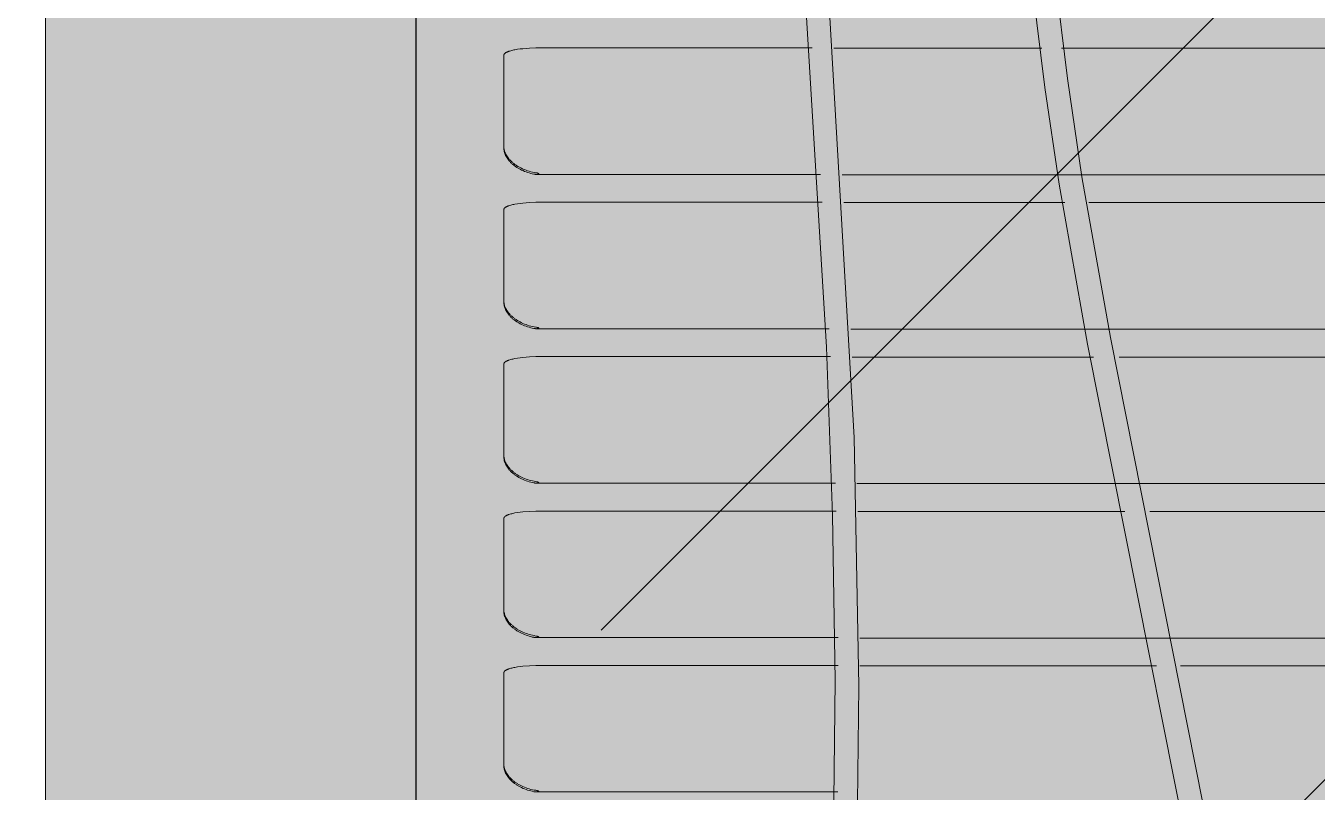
# Model space of a CAD drawing. Header units: millimetres. Extents: x 126 to 12547, y 1644 to 26714.
# Drawn here: x 783.2 to 887.7, y 25871.5 to 25933.6 of the extents above; entities that cross this region are included whole.
import ezdxf

# ---------------------------------------------------------------- set-up
doc = ezdxf.new("R2010")
doc.units = ezdxf.units.MM
doc.linetypes.add('CONTINUA', pattern=[0])
doc.layers.add('cono piramide', color=4, linetype='Continuous')
for name, color, linetype, lineweight in [('F_ARREDI_pareti', 1, 'Continuous', 0), ('F_INFISSI', 4, 'Continuous', 5), ('F_MINERAL WALL', 6, 'Continuous', 5), ('F_Tendaggio', 252, 'Continuous', 5), ('F_VETRO', 140, 'Continuous', 5)]:
    doc.layers.add(name, color=color, linetype=linetype, lineweight=lineweight)

# ---------------------------------------------------------------- blocks, each defined once
blk = doc.blocks.new('TENDAGGIO_infisso piccolo_prospetto_fronte')
at = {"layer": 'F_Tendaggio'}
for p, q in [((734455.86, 514029.24), (734697.45, 514029.24)), ((734455.7, 514019), (734697.29, 514019)), ((734458.08, 514016.74), (734699.66, 514016.74)), ((734457.92, 514006.5), (734699.5, 514006.5)), ((734460.54, 514004.24), (734702.12, 514004.24)), ((734460.37, 513994), (734701.96, 513994)), ((734463.02, 513991.75), (734704.6, 513991.75)), ((734462.85, 513981.5), (734704.44, 513981.5)), ((734465.5, 513979.25), (734707.08, 513979.25))]:
    blk.add_line(p, q, dxfattribs=at)
for points in [[(734453.27, 514160.27), (734452.36, 514111.97), (734452.51, 514085.45), (734453.28, 514061.88), (734453.87, 514051.9), (734454.53, 514043.39), (734455.36, 514034.9), (734456.35, 514026.78), (734457.52, 514018.82), (734459.85, 514005.82), (734471.09, 513949.07), (734472.66, 513939.68), (734474.06, 513930.27), (734475.21, 513921.3), (734476.17, 513912.31), (734477.06, 513901.48), (734477.69, 513890.72), (734478.12, 513878.93), (734478.34, 513867.13), (734478.18, 513840.09), (734477.17, 513808.16), (734475.64, 513780.45)], [(734415.09, 513781.8), (734417.38, 513793.82), (734424.83, 513829.41), (734427.78, 513845.89), (734430.26, 513863.09), (734433.11, 513888.88), (734435.69, 513922.14), (734437.11, 513951.96), (734437.36, 513961.05), (734437.54, 513978.09), (734437.34, 513991.43), (734436.83, 514005.03), (734433.83, 514054.89), (734433.65, 514061.63), (734433.61, 514067.92), (734433.68, 514074.36), (734433.88, 514080.79), (734434.35, 514089.78), (734435.05, 514098.75), (734436.05, 514108.61), (734437.28, 514118.43), (734438.79, 514128.65), (734440.49, 514138.83), (734444.68, 514160.27)], [(734451.35, 514160.27), (734450.44, 514111.53), (734450.61, 514084.47), (734451.39, 514061.29), (734452.01, 514050.88), (734452.68, 514042.4), (734453.54, 514033.94), (734454.51, 514026.07), (734455.67, 514018.23), (734457.99, 514005.29), (734469.06, 513949.54), (734472.04, 513930.84), (734473.17, 513922.21), (734474.1, 513913.76), (734474.97, 513903.74), (734475.64, 513893.14), (734476.12, 513881.74), (734476.38, 513870.34), (734476.34, 513845.22), (734474.83, 513798.85), (734474.06, 513785.34)], [(734417.02, 513781.64), (734419.3, 513793.6), (734426.66, 513828.77), (734429.63, 513845.32), (734432.1, 513862.35), (734435, 513888.48), (734437.6, 513922.01), (734439.02, 513951.74), (734439.28, 513961.01), (734439.46, 513977.63), (734439.07, 513997.73), (734435.75, 514055.05), (734435.58, 514061.62), (734435.53, 514068), (734435.6, 514074.38), (734435.8, 514080.75), (734436.28, 514089.82), (734436.99, 514098.88), (734437.97, 514108.5), (734439.18, 514118.08), (734440.69, 514128.41), (734442.42, 514138.7), (734446.65, 514160.27)], [(734413.34, 514029.27), (734413.3, 514029.27), (734412.78, 514029.25), (734412.26, 514029.2), (734412.03, 514029.18), (734411.81, 514029.15), (734411.61, 514029.11), (734411.52, 514029.1), (734411.43, 514029.08), (734411.35, 514029.06), (734411.27, 514029.04), (734411.19, 514029.01), (734411.12, 514028.99), (734411.09, 514028.98), (734411.06, 514028.97), (734411.03, 514028.96), (734411, 514028.94), (734410.97, 514028.93), (734410.95, 514028.92), (734410.92, 514028.91), (734410.9, 514028.89), (734410.87, 514028.88), (734410.86, 514028.87), (734410.85, 514028.87), (734410.84, 514028.86), (734410.83, 514028.85), (734410.83, 514028.85), (734410.82, 514028.84), (734410.81, 514028.83), (734410.8, 514028.82), (734410.79, 514028.82), (734410.78, 514028.81), (734410.78, 514028.8), (734410.77, 514028.8), (734410.76, 514028.79), (734410.76, 514028.78), (734410.75, 514028.77), (734410.75, 514028.77), (734410.75, 514028.76), (734410.74, 514028.76), (734410.74, 514028.76), (734410.74, 514028.75), (734410.74, 514028.75), (734410.73, 514028.74), (734410.73, 514028.74), (734410.73, 514028.74), (734410.73, 514028.73), (734410.73, 514028.73), (734410.73, 514028.73), (734410.72, 514028.72), (734410.72, 514028.72), (734410.72, 514028.71), (734410.72, 514028.71), (734410.72, 514028.71), (734410.72, 514028.7), (734410.72, 514028.7), (734410.72, 514028.69), (734410.72, 514028.69), (734410.71, 514028.69), (734410.71, 514028.68), (734410.71, 514028.68), (734410.71, 514028.67), (734410.71, 514028.67), (734410.71, 514028.67), (734410.71, 514028.66), (734410.71, 514021.31), (734410.71, 514021.27), (734410.72, 514021.23), (734410.72, 514021.18), (734410.72, 514021.14), (734410.73, 514021.09), (734410.74, 514021.05), (734410.75, 514021.01), (734410.76, 514020.96), (734410.77, 514020.92), (734410.78, 514020.88), (734410.8, 514020.83), (734410.82, 514020.79), (734410.83, 514020.75), (734410.85, 514020.7), (734410.87, 514020.66), (734410.9, 514020.62), (734410.92, 514020.58), (734410.95, 514020.53), (734410.97, 514020.49), (734411, 514020.45), (734411.03, 514020.41), (734411.06, 514020.37), (734411.09, 514020.33), (734411.12, 514020.29), (734411.16, 514020.25), (734411.19, 514020.21), (734411.23, 514020.17), (734411.27, 514020.13), (734411.3, 514020.09), (734411.35, 514020.05), (734411.39, 514020.01), (734411.43, 514019.98), (734411.47, 514019.94), (734411.52, 514019.9), (734411.56, 514019.87), (734411.61, 514019.83), (734411.66, 514019.8), (734411.71, 514019.76), (734411.76, 514019.73), (734411.81, 514019.7), (734411.86, 514019.67), (734411.92, 514019.64), (734412.03, 514019.58), (734412.14, 514019.52), (734412.26, 514019.46), (734412.38, 514019.41), (734412.51, 514019.36), (734412.64, 514019.32), (734412.77, 514019.28), (734412.9, 514019.24), (734413.03, 514019.21), (734413.17, 514019.18), (734413.3, 514019.16)], [(734435.68, 514029.27), (734413.34, 514029.27)], [(734454.29, 514029.24), (734437.43, 514029.24)], [(734413.56, 514019.07), (734413.56, 514019.07), (734413.56, 514019.07), (734413.56, 514019.07), (734413.56, 514019.07), (734413.56, 514019.07), (734413.56, 514019.07), (734413.56, 514019.07), (734413.56, 514019.07), (734413.56, 514019.07), (734413.56, 514019.07), (734413.56, 514019.07), (734413.56, 514019.07), (734413.56, 514019.07), (734413.56, 514019.07), (734413.56, 514019.07), (734413.56, 514019.07), (734413.56, 514019.07), (734413.56, 514019.07), (734413.56, 514019.07), (734413.56, 514019.07), (734413.56, 514019.07), (734413.56, 514019.07), (734413.56, 514019.07), (734413.56, 514019.07), (734413.56, 514019.07), (734413.56, 514019.07), (734413.56, 514019.07), (734413.56, 514019.07), (734413.56, 514019.07), (734413.56, 514019.07), (734413.56, 514019.07), (734413.56, 514019.06), (734413.56, 514019.06), (734413.56, 514019.06), (734413.56, 514019.06), (734413.56, 514019.06), (734413.56, 514019.06), (734413.56, 514019.06), (734413.56, 514019.06), (734413.56, 514019.06), (734413.56, 514019.06), (734413.56, 514019.06), (734413.55, 514019.06), (734413.55, 514019.06), (734413.55, 514019.06), (734413.55, 514019.06), (734413.55, 514019.06), (734413.55, 514019.06), (734413.55, 514019.06), (734413.55, 514019.06), (734413.54, 514019.05), (734413.53, 514019.05), (734413.52, 514019.05), (734413.51, 514019.04), (734413.5, 514019.04), (734413.48, 514019.04), (734413.47, 514019.04), (734413.46, 514019.04), (734413.42, 514019.03), (734413.39, 514019.03), (734413.37, 514019.03), (734413.34, 514019.03), (734413.32, 514019.03), (734413.29, 514019.03), (734413.27, 514019.03), (734413.24, 514019.04), (734413.22, 514019.04), (734413.19, 514019.04), (734413.17, 514019.05), (734413.14, 514019.05), (734413.01, 514019.08), (734412.89, 514019.11), (734412.76, 514019.14), (734412.63, 514019.18), (734412.51, 514019.23), (734412.39, 514019.27), (734412.27, 514019.33), (734412.15, 514019.38), (734412.04, 514019.44), (734411.93, 514019.49), (734411.82, 514019.55), (734411.77, 514019.59), (734411.73, 514019.62), (734411.68, 514019.65), (734411.63, 514019.68), (734411.58, 514019.72), (734411.54, 514019.75), (734411.49, 514019.79), (734411.45, 514019.82), (734411.41, 514019.86), (734411.37, 514019.89), (734411.33, 514019.93), (734411.29, 514019.97), (734411.25, 514020), (734411.22, 514020.04), (734411.18, 514020.08), (734411.15, 514020.12), (734411.12, 514020.16), (734411.09, 514020.2), (734411.06, 514020.24), (734411.03, 514020.28), (734411, 514020.31), (734410.97, 514020.36), (734410.95, 514020.4), (734410.92, 514020.44), (734410.9, 514020.48), (734410.88, 514020.52), (734410.86, 514020.56), (734410.84, 514020.6), (734410.82, 514020.64), (734410.81, 514020.68), (734410.79, 514020.72), (734410.78, 514020.76), (734410.77, 514020.81), (734410.75, 514020.85), (734410.74, 514020.89), (734410.74, 514020.93), (734410.73, 514020.97), (734410.72, 514021.01), (734410.72, 514021.05), (734410.71, 514021.1), (734410.71, 514021.14), (734410.71, 514021.27)], [(734413.3, 514019.16), (734413.36, 514019.15), (734413.41, 514019.14), (734413.45, 514019.13), (734413.47, 514019.12), (734413.49, 514019.11), (734413.51, 514019.11), (734413.51, 514019.11), (734413.52, 514019.1), (734413.53, 514019.1), (734413.53, 514019.1), (734413.54, 514019.1), (734413.54, 514019.09), (734413.54, 514019.09), (734413.55, 514019.09), (734413.55, 514019.09), (734413.55, 514019.09), (734413.55, 514019.09), (734413.55, 514019.09), (734413.55, 514019.09), (734413.55, 514019.09), (734413.56, 514019.09), (734413.56, 514019.09), (734413.56, 514019.08), (734413.56, 514019.08), (734413.56, 514019.08), (734413.56, 514019.08), (734413.56, 514019.08), (734413.56, 514019.08), (734413.56, 514019.08), (734413.56, 514019.08), (734413.56, 514019.08), (734413.56, 514019.08), (734413.56, 514019.08), (734413.56, 514019.08), (734413.56, 514019.08), (734413.56, 514019.08), (734413.56, 514019.08), (734413.56, 514019.08), (734413.56, 514019.08), (734413.56, 514019.08), (734413.56, 514019.08), (734413.56, 514019.08), (734413.56, 514019.08), (734413.56, 514019.08), (734413.56, 514019.08), (734413.56, 514019.08), (734413.56, 514019.08), (734413.56, 514019.08), (734413.56, 514019.07), (734413.56, 514019.07), (734413.56, 514019.07), (734413.56, 514019.07), (734413.56, 514019.07), (734413.56, 514019.07), (734413.56, 514019.07), (734413.56, 514019.07)], [(734413.34, 514019.03), (734436.35, 514019.03)], [(734438.1, 514019), (734455.78, 514019)], [(734413.34, 514016.77), (734413.3, 514016.77), (734412.78, 514016.75), (734412.26, 514016.71), (734412.03, 514016.68), (734411.81, 514016.65), (734411.61, 514016.62), (734411.52, 514016.6), (734411.43, 514016.58), (734411.35, 514016.56), (734411.27, 514016.54), (734411.19, 514016.52), (734411.12, 514016.49), (734411.09, 514016.48), (734411.06, 514016.47), (734411.03, 514016.46), (734411, 514016.45), (734410.97, 514016.43), (734410.95, 514016.42), (734410.92, 514016.41), (734410.9, 514016.4), (734410.87, 514016.38), (734410.86, 514016.38), (734410.85, 514016.37), (734410.84, 514016.36), (734410.83, 514016.36), (734410.83, 514016.35), (734410.82, 514016.34), (734410.81, 514016.33), (734410.8, 514016.33), (734410.79, 514016.32), (734410.78, 514016.31), (734410.78, 514016.31), (734410.77, 514016.3), (734410.76, 514016.29), (734410.76, 514016.28), (734410.75, 514016.28), (734410.75, 514016.27), (734410.75, 514016.27), (734410.74, 514016.26), (734410.74, 514016.26), (734410.74, 514016.25), (734410.74, 514016.25), (734410.73, 514016.25), (734410.73, 514016.24), (734410.73, 514016.24), (734410.73, 514016.24), (734410.73, 514016.23), (734410.73, 514016.23), (734410.72, 514016.22), (734410.72, 514016.22), (734410.72, 514016.22), (734410.72, 514016.21), (734410.72, 514016.21), (734410.72, 514016.2), (734410.72, 514016.2), (734410.72, 514016.2), (734410.72, 514016.19), (734410.71, 514016.19), (734410.71, 514016.18), (734410.71, 514016.18), (734410.71, 514016.18), (734410.71, 514016.17), (734410.71, 514016.17), (734410.71, 514016.17), (734410.71, 514008.81), (734410.71, 514008.77), (734410.72, 514008.73), (734410.72, 514008.68), (734410.72, 514008.64), (734410.73, 514008.6), (734410.74, 514008.55), (734410.75, 514008.51), (734410.76, 514008.47), (734410.77, 514008.42), (734410.78, 514008.38), (734410.8, 514008.34), (734410.82, 514008.29), (734410.83, 514008.25), (734410.85, 514008.21), (734410.87, 514008.16), (734410.9, 514008.12), (734410.92, 514008.08), (734410.95, 514008.04), (734410.97, 514007.99), (734411, 514007.95), (734411.03, 514007.91), (734411.06, 514007.87), (734411.09, 514007.83), (734411.12, 514007.79), (734411.16, 514007.75), (734411.19, 514007.71), (734411.23, 514007.67), (734411.27, 514007.63), (734411.3, 514007.59), (734411.35, 514007.55), (734411.39, 514007.52), (734411.43, 514007.48), (734411.47, 514007.44), (734411.52, 514007.41), (734411.56, 514007.37), (734411.61, 514007.33), (734411.66, 514007.3), (734411.71, 514007.27), (734411.76, 514007.23), (734411.81, 514007.2), (734411.86, 514007.17), (734411.92, 514007.14), (734412.03, 514007.08), (734412.14, 514007.02), (734412.26, 514006.97), (734412.38, 514006.91), (734412.51, 514006.87), (734412.64, 514006.82), (734412.77, 514006.78), (734412.9, 514006.74), (734413.03, 514006.71), (734413.17, 514006.68), (734413.3, 514006.66)], [(734436.49, 514016.77), (734413.34, 514016.77)], [(734456.15, 514016.74), (734438.24, 514016.74)], [(734413.56, 514006.57), (734413.56, 514006.57), (734413.56, 514006.57), (734413.56, 514006.57), (734413.56, 514006.57), (734413.56, 514006.57), (734413.56, 514006.57), (734413.56, 514006.57), (734413.56, 514006.57), (734413.56, 514006.57), (734413.56, 514006.57), (734413.56, 514006.57), (734413.56, 514006.57), (734413.56, 514006.57), (734413.56, 514006.57), (734413.56, 514006.57), (734413.56, 514006.57), (734413.56, 514006.57), (734413.56, 514006.57), (734413.56, 514006.57), (734413.56, 514006.57), (734413.56, 514006.57), (734413.56, 514006.57), (734413.56, 514006.57), (734413.56, 514006.57), (734413.56, 514006.57), (734413.56, 514006.57), (734413.56, 514006.57), (734413.56, 514006.57), (734413.56, 514006.57), (734413.56, 514006.57), (734413.56, 514006.57), (734413.56, 514006.57), (734413.56, 514006.57), (734413.56, 514006.57), (734413.56, 514006.57), (734413.56, 514006.57), (734413.56, 514006.57), (734413.56, 514006.57), (734413.56, 514006.56), (734413.56, 514006.56), (734413.56, 514006.56), (734413.56, 514006.56), (734413.55, 514006.56), (734413.55, 514006.56), (734413.55, 514006.56), (734413.55, 514006.56), (734413.55, 514006.56), (734413.55, 514006.56), (734413.55, 514006.56), (734413.55, 514006.56), (734413.54, 514006.56), (734413.53, 514006.55), (734413.52, 514006.55), (734413.51, 514006.55), (734413.5, 514006.54), (734413.48, 514006.54), (734413.47, 514006.54), (734413.46, 514006.54), (734413.42, 514006.54), (734413.39, 514006.53), (734413.37, 514006.53), (734413.34, 514006.53), (734413.32, 514006.53), (734413.29, 514006.53), (734413.27, 514006.54), (734413.24, 514006.54), (734413.22, 514006.54), (734413.19, 514006.54), (734413.17, 514006.55), (734413.14, 514006.55), (734413.01, 514006.58), (734412.89, 514006.61), (734412.76, 514006.65), (734412.63, 514006.69), (734412.51, 514006.73), (734412.39, 514006.78), (734412.27, 514006.83), (734412.15, 514006.88), (734412.04, 514006.94), (734411.93, 514007), (734411.82, 514007.06), (734411.77, 514007.09), (734411.73, 514007.12), (734411.68, 514007.15), (734411.63, 514007.19), (734411.58, 514007.22), (734411.54, 514007.25), (734411.49, 514007.29), (734411.45, 514007.32), (734411.41, 514007.36), (734411.37, 514007.4), (734411.33, 514007.43), (734411.29, 514007.47), (734411.25, 514007.51), (734411.22, 514007.54), (734411.18, 514007.58), (734411.15, 514007.62), (734411.12, 514007.66), (734411.09, 514007.7), (734411.06, 514007.74), (734411.03, 514007.78), (734411, 514007.82), (734410.97, 514007.86), (734410.95, 514007.9), (734410.92, 514007.94), (734410.9, 514007.98), (734410.88, 514008.02), (734410.86, 514008.06), (734410.84, 514008.1), (734410.82, 514008.14), (734410.81, 514008.18), (734410.79, 514008.23), (734410.78, 514008.27), (734410.77, 514008.31), (734410.75, 514008.35), (734410.74, 514008.39), (734410.74, 514008.43), (734410.73, 514008.47), (734410.72, 514008.52), (734410.72, 514008.56), (734410.71, 514008.6), (734410.71, 514008.64), (734410.71, 514008.77)], [(734413.3, 514006.66), (734413.36, 514006.65), (734413.41, 514006.64), (734413.45, 514006.63), (734413.47, 514006.62), (734413.49, 514006.62), (734413.51, 514006.61), (734413.51, 514006.61), (734413.52, 514006.61), (734413.53, 514006.6), (734413.53, 514006.6), (734413.54, 514006.6), (734413.54, 514006.6), (734413.54, 514006.6), (734413.55, 514006.59), (734413.55, 514006.59), (734413.55, 514006.59), (734413.55, 514006.59), (734413.55, 514006.59), (734413.55, 514006.59), (734413.55, 514006.59), (734413.56, 514006.59), (734413.56, 514006.59), (734413.56, 514006.59), (734413.56, 514006.59), (734413.56, 514006.59), (734413.56, 514006.58), (734413.56, 514006.58), (734413.56, 514006.58), (734413.56, 514006.58), (734413.56, 514006.58), (734413.56, 514006.58), (734413.56, 514006.58), (734413.56, 514006.58), (734413.56, 514006.58), (734413.56, 514006.58), (734413.56, 514006.58), (734413.56, 514006.58), (734413.56, 514006.58), (734413.56, 514006.58), (734413.56, 514006.58), (734413.56, 514006.58), (734413.56, 514006.58), (734413.56, 514006.58), (734413.56, 514006.58), (734413.56, 514006.58), (734413.56, 514006.58), (734413.56, 514006.58), (734413.56, 514006.58), (734413.56, 514006.58), (734413.56, 514006.58), (734413.56, 514006.58), (734413.56, 514006.58), (734413.56, 514006.58), (734413.56, 514006.58), (734413.56, 514006.58), (734413.56, 514006.57)], [(734413.34, 514006.53), (734437.06, 514006.53)], [(734438.81, 514006.5), (734458.02, 514006.5)], [(734413.34, 514004.28), (734413.3, 514004.28), (734412.78, 514004.25), (734412.26, 514004.21), (734412.03, 514004.18), (734411.81, 514004.15), (734411.61, 514004.12), (734411.52, 514004.1), (734411.43, 514004.08), (734411.35, 514004.06), (734411.27, 514004.04), (734411.19, 514004.02), (734411.12, 514004), (734411.09, 514003.99), (734411.06, 514003.97), (734411.03, 514003.96), (734411, 514003.95), (734410.97, 514003.94), (734410.95, 514003.92), (734410.92, 514003.91), (734410.9, 514003.9), (734410.87, 514003.88), (734410.86, 514003.88), (734410.85, 514003.87), (734410.84, 514003.86), (734410.83, 514003.86), (734410.83, 514003.85), (734410.82, 514003.84), (734410.81, 514003.84), (734410.8, 514003.83), (734410.79, 514003.82), (734410.78, 514003.82), (734410.78, 514003.81), (734410.77, 514003.8), (734410.76, 514003.79), (734410.76, 514003.79), (734410.75, 514003.78), (734410.75, 514003.77), (734410.75, 514003.77), (734410.74, 514003.76), (734410.74, 514003.76), (734410.74, 514003.76), (734410.74, 514003.75), (734410.73, 514003.75), (734410.73, 514003.74), (734410.73, 514003.74), (734410.73, 514003.74), (734410.73, 514003.73), (734410.73, 514003.73), (734410.72, 514003.73), (734410.72, 514003.72), (734410.72, 514003.72), (734410.72, 514003.71), (734410.72, 514003.71), (734410.72, 514003.71), (734410.72, 514003.7), (734410.72, 514003.7), (734410.72, 514003.7), (734410.71, 514003.69), (734410.71, 514003.69), (734410.71, 514003.68), (734410.71, 514003.68), (734410.71, 514003.68), (734410.71, 514003.67), (734410.71, 514003.67), (734410.71, 513996.32), (734410.71, 513996.27), (734410.72, 513996.23), (734410.72, 513996.19), (734410.72, 513996.14), (734410.73, 513996.1), (734410.74, 513996.06), (734410.75, 513996.01), (734410.76, 513995.97), (734410.77, 513995.92), (734410.78, 513995.88), (734410.8, 513995.84), (734410.82, 513995.79), (734410.83, 513995.75), (734410.85, 513995.71), (734410.87, 513995.67), (734410.9, 513995.62), (734410.92, 513995.58), (734410.95, 513995.54), (734410.97, 513995.5), (734411, 513995.45), (734411.03, 513995.41), (734411.06, 513995.37), (734411.09, 513995.33), (734411.12, 513995.29), (734411.16, 513995.25), (734411.19, 513995.21), (734411.23, 513995.17), (734411.27, 513995.13), (734411.3, 513995.09), (734411.35, 513995.06), (734411.39, 513995.02), (734411.43, 513994.98), (734411.47, 513994.94), (734411.52, 513994.91), (734411.56, 513994.87), (734411.61, 513994.84), (734411.66, 513994.8), (734411.71, 513994.77), (734411.76, 513994.74), (734411.81, 513994.7), (734411.86, 513994.67), (734411.92, 513994.64), (734412.03, 513994.58), (734412.14, 513994.52), (734412.26, 513994.47), (734412.38, 513994.42), (734412.51, 513994.37), (734412.64, 513994.32), (734412.77, 513994.28), (734412.9, 513994.25), (734413.03, 513994.21), (734413.17, 513994.19), (734413.3, 513994.16)], [(734437.17, 514004.28), (734413.34, 514004.28)], [(734458.46, 514004.24), (734438.92, 514004.24)], [(734413.56, 513994.08), (734413.56, 513994.08), (734413.56, 513994.08), (734413.56, 513994.08), (734413.56, 513994.08), (734413.56, 513994.08), (734413.56, 513994.08), (734413.56, 513994.08), (734413.56, 513994.08), (734413.56, 513994.08), (734413.56, 513994.08), (734413.56, 513994.07), (734413.56, 513994.07), (734413.56, 513994.07), (734413.56, 513994.07), (734413.56, 513994.07), (734413.56, 513994.07), (734413.56, 513994.07), (734413.56, 513994.07), (734413.56, 513994.07), (734413.56, 513994.07), (734413.56, 513994.07), (734413.56, 513994.07), (734413.56, 513994.07), (734413.56, 513994.07), (734413.56, 513994.07), (734413.56, 513994.07), (734413.56, 513994.07), (734413.56, 513994.07), (734413.56, 513994.07), (734413.56, 513994.07), (734413.56, 513994.07), (734413.56, 513994.07), (734413.56, 513994.07), (734413.56, 513994.07), (734413.56, 513994.07), (734413.56, 513994.07), (734413.56, 513994.07), (734413.56, 513994.07), (734413.56, 513994.07), (734413.56, 513994.07), (734413.56, 513994.07), (734413.56, 513994.07), (734413.55, 513994.06), (734413.55, 513994.06), (734413.55, 513994.06), (734413.55, 513994.06), (734413.55, 513994.06), (734413.55, 513994.06), (734413.55, 513994.06), (734413.55, 513994.06), (734413.54, 513994.06), (734413.53, 513994.06), (734413.52, 513994.05), (734413.51, 513994.05), (734413.5, 513994.05), (734413.48, 513994.04), (734413.47, 513994.04), (734413.46, 513994.04), (734413.42, 513994.04), (734413.39, 513994.04), (734413.37, 513994.04), (734413.34, 513994.04), (734413.32, 513994.04), (734413.29, 513994.04), (734413.27, 513994.04), (734413.24, 513994.04), (734413.22, 513994.04), (734413.19, 513994.05), (734413.17, 513994.05), (734413.14, 513994.05), (734413.01, 513994.08), (734412.89, 513994.11), (734412.76, 513994.15), (734412.63, 513994.19), (734412.51, 513994.23), (734412.39, 513994.28), (734412.27, 513994.33), (734412.15, 513994.38), (734412.04, 513994.44), (734411.93, 513994.5), (734411.82, 513994.56), (734411.77, 513994.59), (734411.73, 513994.62), (734411.68, 513994.66), (734411.63, 513994.69), (734411.58, 513994.72), (734411.54, 513994.76), (734411.49, 513994.79), (734411.45, 513994.83), (734411.41, 513994.86), (734411.37, 513994.9), (734411.33, 513994.93), (734411.29, 513994.97), (734411.25, 513995.01), (734411.22, 513995.05), (734411.18, 513995.08), (734411.15, 513995.12), (734411.12, 513995.16), (734411.09, 513995.2), (734411.06, 513995.24), (734411.03, 513995.28), (734411, 513995.32), (734410.97, 513995.36), (734410.95, 513995.4), (734410.92, 513995.44), (734410.9, 513995.48), (734410.88, 513995.52), (734410.86, 513995.56), (734410.84, 513995.6), (734410.82, 513995.65), (734410.81, 513995.69), (734410.79, 513995.73), (734410.78, 513995.77), (734410.77, 513995.81), (734410.75, 513995.85), (734410.74, 513995.89), (734410.74, 513995.93), (734410.73, 513995.98), (734410.72, 513996.02), (734410.72, 513996.06), (734410.71, 513996.1), (734410.71, 513996.14), (734410.71, 513996.27)], [(734413.3, 513994.16), (734413.36, 513994.15), (734413.41, 513994.14), (734413.45, 513994.13), (734413.47, 513994.12), (734413.49, 513994.12), (734413.51, 513994.11), (734413.51, 513994.11), (734413.52, 513994.11), (734413.53, 513994.11), (734413.53, 513994.1), (734413.54, 513994.1), (734413.54, 513994.1), (734413.54, 513994.1), (734413.55, 513994.1), (734413.55, 513994.1), (734413.55, 513994.09), (734413.55, 513994.09), (734413.55, 513994.09), (734413.55, 513994.09), (734413.55, 513994.09), (734413.56, 513994.09), (734413.56, 513994.09), (734413.56, 513994.09), (734413.56, 513994.09), (734413.56, 513994.09), (734413.56, 513994.09), (734413.56, 513994.09), (734413.56, 513994.09), (734413.56, 513994.09), (734413.56, 513994.09), (734413.56, 513994.08), (734413.56, 513994.08), (734413.56, 513994.08), (734413.56, 513994.08), (734413.56, 513994.08), (734413.56, 513994.08), (734413.56, 513994.08), (734413.56, 513994.08), (734413.56, 513994.08), (734413.56, 513994.08), (734413.56, 513994.08), (734413.56, 513994.08), (734413.56, 513994.08), (734413.56, 513994.08), (734413.56, 513994.08), (734413.56, 513994.08), (734413.56, 513994.08), (734413.56, 513994.08), (734413.56, 513994.08), (734413.56, 513994.08), (734413.56, 513994.08), (734413.56, 513994.08), (734413.56, 513994.08), (734413.56, 513994.08), (734413.56, 513994.08), (734413.56, 513994.08)], [(734413.34, 513994.04), (734437.56, 513994.04)], [(734439.3, 513994), (734460.53, 513994)], [(734413.34, 513991.78), (734413.3, 513991.78), (734412.78, 513991.75), (734412.26, 513991.71), (734412.03, 513991.68), (734411.81, 513991.65), (734411.61, 513991.62), (734411.52, 513991.6), (734411.43, 513991.58), (734411.35, 513991.56), (734411.27, 513991.54), (734411.19, 513991.52), (734411.12, 513991.5), (734411.09, 513991.49), (734411.06, 513991.48), (734411.03, 513991.46), (734411, 513991.45), (734410.97, 513991.44), (734410.95, 513991.43), (734410.92, 513991.41), (734410.9, 513991.4), (734410.87, 513991.39), (734410.86, 513991.38), (734410.85, 513991.37), (734410.84, 513991.37), (734410.83, 513991.36), (734410.83, 513991.35), (734410.82, 513991.35), (734410.81, 513991.34), (734410.8, 513991.33), (734410.79, 513991.32), (734410.78, 513991.32), (734410.78, 513991.31), (734410.77, 513991.3), (734410.76, 513991.3), (734410.76, 513991.29), (734410.75, 513991.28), (734410.75, 513991.27), (734410.75, 513991.27), (734410.74, 513991.27), (734410.74, 513991.26), (734410.74, 513991.26), (734410.74, 513991.25), (734410.73, 513991.25), (734410.73, 513991.25), (734410.73, 513991.24), (734410.73, 513991.24), (734410.73, 513991.24), (734410.73, 513991.23), (734410.72, 513991.23), (734410.72, 513991.22), (734410.72, 513991.22), (734410.72, 513991.22), (734410.72, 513991.21), (734410.72, 513991.21), (734410.72, 513991.21), (734410.72, 513991.2), (734410.72, 513991.2), (734410.71, 513991.19), (734410.71, 513991.19), (734410.71, 513991.19), (734410.71, 513991.18), (734410.71, 513991.18), (734410.71, 513991.17), (734410.71, 513991.17), (734410.71, 513983.82), (734410.71, 513983.78), (734410.72, 513983.73), (734410.72, 513983.69), (734410.72, 513983.65), (734410.73, 513983.6), (734410.74, 513983.56), (734410.75, 513983.51), (734410.76, 513983.47), (734410.77, 513983.43), (734410.78, 513983.38), (734410.8, 513983.34), (734410.82, 513983.3), (734410.83, 513983.25), (734410.85, 513983.21), (734410.87, 513983.17), (734410.9, 513983.13), (734410.92, 513983.08), (734410.95, 513983.04), (734410.97, 513983), (734411, 513982.96), (734411.03, 513982.92), (734411.06, 513982.87), (734411.09, 513982.83), (734411.12, 513982.79), (734411.16, 513982.75), (734411.19, 513982.71), (734411.23, 513982.67), (734411.27, 513982.63), (734411.3, 513982.6), (734411.35, 513982.56), (734411.39, 513982.52), (734411.43, 513982.48), (734411.47, 513982.45), (734411.52, 513982.41), (734411.56, 513982.37), (734411.61, 513982.34), (734411.66, 513982.31), (734411.71, 513982.27), (734411.76, 513982.24), (734411.81, 513982.21), (734411.86, 513982.17), (734411.92, 513982.14), (734412.03, 513982.08), (734412.14, 513982.03), (734412.26, 513981.97), (734412.38, 513981.92), (734412.51, 513981.87), (734412.64, 513981.83), (734412.77, 513981.78), (734412.9, 513981.75), (734413.03, 513981.72), (734413.17, 513981.69), (734413.3, 513981.66)], [(734437.62, 513991.78), (734413.34, 513991.78)], [(734460.99, 513991.75), (734439.37, 513991.75)], [(734413.56, 513981.58), (734413.56, 513981.58), (734413.56, 513981.58), (734413.56, 513981.58), (734413.56, 513981.58), (734413.56, 513981.58), (734413.56, 513981.58), (734413.56, 513981.58), (734413.56, 513981.58), (734413.56, 513981.58), (734413.56, 513981.58), (734413.56, 513981.58), (734413.56, 513981.58), (734413.56, 513981.58), (734413.56, 513981.58), (734413.56, 513981.58), (734413.56, 513981.58), (734413.56, 513981.58), (734413.56, 513981.58), (734413.56, 513981.58), (734413.56, 513981.58), (734413.56, 513981.58), (734413.56, 513981.58), (734413.56, 513981.57), (734413.56, 513981.57), (734413.56, 513981.57), (734413.56, 513981.57), (734413.56, 513981.57), (734413.56, 513981.57), (734413.56, 513981.57), (734413.56, 513981.57), (734413.56, 513981.57), (734413.56, 513981.57), (734413.56, 513981.57), (734413.56, 513981.57), (734413.56, 513981.57), (734413.56, 513981.57), (734413.56, 513981.57), (734413.56, 513981.57), (734413.56, 513981.57), (734413.56, 513981.57), (734413.56, 513981.57), (734413.56, 513981.57), (734413.55, 513981.57), (734413.55, 513981.57), (734413.55, 513981.57), (734413.55, 513981.57), (734413.55, 513981.56), (734413.55, 513981.56), (734413.55, 513981.56), (734413.55, 513981.56), (734413.54, 513981.56), (734413.53, 513981.56), (734413.52, 513981.55), (734413.51, 513981.55), (734413.5, 513981.55), (734413.48, 513981.55), (734413.47, 513981.55), (734413.46, 513981.54), (734413.42, 513981.54), (734413.39, 513981.54), (734413.37, 513981.54), (734413.34, 513981.54), (734413.32, 513981.54), (734413.29, 513981.54), (734413.27, 513981.54), (734413.24, 513981.54), (734413.22, 513981.54), (734413.19, 513981.55), (734413.17, 513981.55), (734413.14, 513981.56), (734413.01, 513981.58), (734412.89, 513981.62), (734412.76, 513981.65), (734412.63, 513981.69), (734412.51, 513981.73), (734412.39, 513981.78), (734412.27, 513981.83), (734412.15, 513981.89), (734412.04, 513981.94), (734411.93, 513982), (734411.82, 513982.06), (734411.77, 513982.09), (734411.73, 513982.12), (734411.68, 513982.16), (734411.63, 513982.19), (734411.58, 513982.22), (734411.54, 513982.26), (734411.49, 513982.29), (734411.45, 513982.33), (734411.41, 513982.36), (734411.37, 513982.4), (734411.33, 513982.44), (734411.29, 513982.47), (734411.25, 513982.51), (734411.22, 513982.55), (734411.18, 513982.59), (734411.15, 513982.63), (734411.12, 513982.66), (734411.09, 513982.7), (734411.06, 513982.74), (734411.03, 513982.78), (734411, 513982.82), (734410.97, 513982.86), (734410.95, 513982.9), (734410.92, 513982.94), (734410.9, 513982.98), (734410.88, 513983.02), (734410.86, 513983.07), (734410.84, 513983.11), (734410.82, 513983.15), (734410.81, 513983.19), (734410.79, 513983.23), (734410.78, 513983.27), (734410.77, 513983.31), (734410.75, 513983.35), (734410.74, 513983.4), (734410.74, 513983.44), (734410.73, 513983.48), (734410.72, 513983.52), (734410.72, 513983.56), (734410.71, 513983.6), (734410.71, 513983.64), (734410.71, 513983.78)], [(734413.3, 513981.66), (734413.36, 513981.65), (734413.41, 513981.64), (734413.45, 513981.63), (734413.47, 513981.63), (734413.49, 513981.62), (734413.51, 513981.62), (734413.51, 513981.61), (734413.52, 513981.61), (734413.53, 513981.61), (734413.53, 513981.6), (734413.54, 513981.6), (734413.54, 513981.6), (734413.54, 513981.6), (734413.55, 513981.6), (734413.55, 513981.6), (734413.55, 513981.6), (734413.55, 513981.6), (734413.55, 513981.59), (734413.55, 513981.59), (734413.55, 513981.59), (734413.56, 513981.59), (734413.56, 513981.59), (734413.56, 513981.59), (734413.56, 513981.59), (734413.56, 513981.59), (734413.56, 513981.59), (734413.56, 513981.59), (734413.56, 513981.59), (734413.56, 513981.59), (734413.56, 513981.59), (734413.56, 513981.59), (734413.56, 513981.59), (734413.56, 513981.59), (734413.56, 513981.59), (734413.56, 513981.59), (734413.56, 513981.59), (734413.56, 513981.58), (734413.56, 513981.58), (734413.56, 513981.58), (734413.56, 513981.58), (734413.56, 513981.58), (734413.56, 513981.58), (734413.56, 513981.58), (734413.56, 513981.58), (734413.56, 513981.58), (734413.56, 513981.58), (734413.56, 513981.58), (734413.56, 513981.58), (734413.56, 513981.58), (734413.56, 513981.58), (734413.56, 513981.58), (734413.56, 513981.58), (734413.56, 513981.58), (734413.56, 513981.58), (734413.56, 513981.58), (734413.56, 513981.58)], [(734413.34, 513981.54), (734437.79, 513981.54)], [(734439.53, 513981.5), (734463.1, 513981.5)], [(734413.34, 513979.28), (734413.3, 513979.28), (734412.78, 513979.25), (734412.26, 513979.21), (734412.03, 513979.19), (734411.81, 513979.16), (734411.61, 513979.12), (734411.52, 513979.11), (734411.43, 513979.09), (734411.35, 513979.07), (734411.27, 513979.05), (734411.19, 513979.02), (734411.12, 513979), (734411.09, 513978.99), (734411.06, 513978.98), (734411.03, 513978.97), (734411, 513978.95), (734410.97, 513978.94), (734410.95, 513978.93), (734410.92, 513978.92), (734410.9, 513978.9), (734410.87, 513978.89), (734410.86, 513978.88), (734410.85, 513978.88), (734410.84, 513978.87), (734410.83, 513978.86), (734410.83, 513978.85), (734410.82, 513978.85), (734410.81, 513978.84), (734410.8, 513978.83), (734410.79, 513978.83), (734410.78, 513978.82), (734410.78, 513978.81), (734410.77, 513978.81), (734410.76, 513978.8), (734410.76, 513978.79), (734410.75, 513978.78), (734410.75, 513978.78), (734410.75, 513978.77), (734410.74, 513978.77), (734410.74, 513978.76), (734410.74, 513978.76), (734410.74, 513978.76), (734410.73, 513978.75), (734410.73, 513978.75), (734410.73, 513978.75), (734410.73, 513978.74), (734410.73, 513978.74), (734410.73, 513978.73), (734410.72, 513978.73), (734410.72, 513978.73), (734410.72, 513978.72), (734410.72, 513978.72), (734410.72, 513978.72), (734410.72, 513978.71), (734410.72, 513978.71), (734410.72, 513978.7), (734410.72, 513978.7), (734410.71, 513978.7), (734410.71, 513978.69), (734410.71, 513978.69), (734410.71, 513978.68), (734410.71, 513978.68), (734410.71, 513978.68), (734410.71, 513978.67), (734410.71, 513971.32), (734410.71, 513971.28), (734410.72, 513971.23), (734410.72, 513971.19), (734410.72, 513971.15), (734410.73, 513971.1), (734410.74, 513971.06), (734410.75, 513971.02), (734410.76, 513970.97), (734410.77, 513970.93), (734410.78, 513970.89), (734410.8, 513970.84), (734410.82, 513970.8), (734410.83, 513970.76), (734410.85, 513970.71), (734410.87, 513970.67), (734410.9, 513970.63), (734410.92, 513970.58), (734410.95, 513970.54), (734410.97, 513970.5), (734411, 513970.46), (734411.03, 513970.42), (734411.06, 513970.38), (734411.09, 513970.34), (734411.12, 513970.29), (734411.16, 513970.25), (734411.19, 513970.21), (734411.23, 513970.18), (734411.27, 513970.14), (734411.3, 513970.1), (734411.35, 513970.06), (734411.39, 513970.02), (734411.43, 513969.98), (734411.47, 513969.95), (734411.52, 513969.91), (734411.56, 513969.88), (734411.61, 513969.84), (734411.66, 513969.81), (734411.71, 513969.77), (734411.76, 513969.74), (734411.81, 513969.71), (734411.86, 513969.68), (734411.92, 513969.64), (734412.03, 513969.58), (734412.14, 513969.53), (734412.26, 513969.47), (734412.38, 513969.42), (734412.51, 513969.37), (734412.64, 513969.33), (734412.77, 513969.29), (734412.9, 513969.25), (734413.03, 513969.22), (734413.17, 513969.19), (734413.3, 513969.17)], [(734437.8, 513979.28), (734413.34, 513979.28)], [(734463.57, 513979.25), (734439.54, 513979.25)], [(734413.56, 513969.08), (734413.56, 513969.08), (734413.56, 513969.08), (734413.56, 513969.08), (734413.56, 513969.08), (734413.56, 513969.08), (734413.56, 513969.08), (734413.56, 513969.08), (734413.56, 513969.08), (734413.56, 513969.08), (734413.56, 513969.08), (734413.56, 513969.08), (734413.56, 513969.08), (734413.56, 513969.08), (734413.56, 513969.08), (734413.56, 513969.08), (734413.56, 513969.08), (734413.56, 513969.08), (734413.56, 513969.08), (734413.56, 513969.08), (734413.56, 513969.08), (734413.56, 513969.08), (734413.56, 513969.08), (734413.56, 513969.08), (734413.56, 513969.08), (734413.56, 513969.08), (734413.56, 513969.08), (734413.56, 513969.08), (734413.56, 513969.08), (734413.56, 513969.08), (734413.56, 513969.07), (734413.56, 513969.07), (734413.56, 513969.07), (734413.56, 513969.07), (734413.56, 513969.07), (734413.56, 513969.07), (734413.56, 513969.07), (734413.56, 513969.07), (734413.56, 513969.07), (734413.56, 513969.07), (734413.56, 513969.07), (734413.56, 513969.07), (734413.56, 513969.07), (734413.55, 513969.07), (734413.55, 513969.07), (734413.55, 513969.07), (734413.55, 513969.07), (734413.55, 513969.07), (734413.55, 513969.07), (734413.55, 513969.07), (734413.55, 513969.06), (734413.54, 513969.06), (734413.53, 513969.06), (734413.52, 513969.06), (734413.51, 513969.05), (734413.5, 513969.05), (734413.48, 513969.05), (734413.47, 513969.05), (734413.46, 513969.05), (734413.42, 513969.04), (734413.39, 513969.04), (734413.37, 513969.04), (734413.34, 513969.04), (734413.32, 513969.04), (734413.29, 513969.04), (734413.27, 513969.04), (734413.24, 513969.04), (734413.22, 513969.05), (734413.19, 513969.05), (734413.17, 513969.05), (734413.14, 513969.06), (734413.01, 513969.09), (734412.89, 513969.12), (734412.76, 513969.15), (734412.63, 513969.19), (734412.51, 513969.24), (734412.39, 513969.28), (734412.27, 513969.33), (734412.15, 513969.39), (734412.04, 513969.44), (734411.93, 513969.5), (734411.82, 513969.56), (734411.77, 513969.59), (734411.73, 513969.63), (734411.68, 513969.66), (734411.63, 513969.69), (734411.58, 513969.73), (734411.54, 513969.76), (734411.49, 513969.8), (734411.45, 513969.83), (734411.41, 513969.87), (734411.37, 513969.9), (734411.33, 513969.94), (734411.29, 513969.98), (734411.25, 513970.01), (734411.22, 513970.05), (734411.18, 513970.09), (734411.15, 513970.13), (734411.12, 513970.17), (734411.09, 513970.21), (734411.06, 513970.24), (734411.03, 513970.28), (734411, 513970.32), (734410.97, 513970.36), (734410.95, 513970.4), (734410.92, 513970.45), (734410.9, 513970.49), (734410.88, 513970.53), (734410.86, 513970.57), (734410.84, 513970.61), (734410.82, 513970.65), (734410.81, 513970.69), (734410.79, 513970.73), (734410.78, 513970.77), (734410.77, 513970.81), (734410.75, 513970.86), (734410.74, 513970.9), (734410.74, 513970.94), (734410.73, 513970.98), (734410.72, 513971.02), (734410.72, 513971.06), (734410.71, 513971.11), (734410.71, 513971.15), (734410.71, 513971.28)], [(734413.3, 513969.17), (734413.36, 513969.16), (734413.41, 513969.15), (734413.45, 513969.13), (734413.47, 513969.13), (734413.49, 513969.12), (734413.51, 513969.12), (734413.51, 513969.12), (734413.52, 513969.11), (734413.53, 513969.11), (734413.53, 513969.11), (734413.54, 513969.11), (734413.54, 513969.1), (734413.54, 513969.1), (734413.55, 513969.1), (734413.55, 513969.1), (734413.55, 513969.1), (734413.55, 513969.1), (734413.55, 513969.1), (734413.55, 513969.1), (734413.55, 513969.1), (734413.56, 513969.09), (734413.56, 513969.09), (734413.56, 513969.09), (734413.56, 513969.09), (734413.56, 513969.09), (734413.56, 513969.09), (734413.56, 513969.09), (734413.56, 513969.09), (734413.56, 513969.09), (734413.56, 513969.09), (734413.56, 513969.09), (734413.56, 513969.09), (734413.56, 513969.09), (734413.56, 513969.09), (734413.56, 513969.09), (734413.56, 513969.09), (734413.56, 513969.09), (734413.56, 513969.09), (734413.56, 513969.09), (734413.56, 513969.09), (734413.56, 513969.09), (734413.56, 513969.09), (734413.56, 513969.09), (734413.56, 513969.09), (734413.56, 513969.09), (734413.56, 513969.08), (734413.56, 513969.08), (734413.56, 513969.08), (734413.56, 513969.08), (734413.56, 513969.08), (734413.56, 513969.08), (734413.56, 513969.08), (734413.56, 513969.08), (734413.56, 513969.08), (734413.56, 513969.08), (734413.56, 513969.08)], [(734413.34, 513969.04), (734437.75, 513969.04)]]:
    blk.add_lwpolyline(points, dxfattribs=at)
blk = doc.blocks.new('INFISSO L.400 MM_prospetto_fronte')
at = {"layer": 'F_VETRO', "transparency": 33554579}
h = blk.add_hatch(color=153, dxfattribs=at)
h.dxf.hatch_style = 1
h.set_gradient(color1=(102, 153, 204), color2=(251, 252, 254), rotation=45, one_color=1, tint=0.994624)
h.paths.add_polyline_path([(-15858.48, 12715.63), (-16258.48, 12715.63), (-16258.48, 11495.63), (-15858.48, 11495.63)])
at = {"layer": 'F_INFISSI', "color": 5, "lineweight": 13}
for p, q in [((-16059.34, 12700.63), (-16243.48, 12516.49)), ((-15988.63, 12700.63), (-16243.48, 12445.78))]:
    blk.add_line(p, q, dxfattribs=at)
at = {"layer": 'F_INFISSI', "color": 41, "linetype": 'CONTINUA', "lineweight": 13, "ltscale": 0.25}
blk.add_lwpolyline([(-15858.48, 12715.63), (-16258.48, 12715.63), (-16258.48, 11495.63), (-15858.48, 11495.63)], close=True, dxfattribs=at)
blk = doc.blocks.new('RIV.to_pareti e soffitto_slider_armadiature_camera master_sez.......')
at = {"layer": 'F_INFISSI', "true_color": 0x636466}
h = blk.add_hatch(color=251, dxfattribs=at)
h.dxf.hatch_style = 1
h.paths.add_polyline_path([(734352.12, 514201.28), (734352.12, 512921.28), (734812.12, 512921.28), (734812.12, 514201.28)])
h.paths.add_polyline_path([(734382.12, 514171.28), (734782.12, 514171.28), (734782.12, 512951.28), (734382.12, 512951.28)], flags=16)
at = {"layer": 'F_MINERAL WALL', "true_color": 0x636466, "transparency": 33554559}
h = blk.add_hatch(dxfattribs=at)
h.set_pattern_fill('AR-SAND', color=251)
h.set_pattern_definition([(37.5, (2500, 0), (-1.6000313, 48.9413237), [0, -38.608, 0, -43.18, 0, -41.275]), (7.5, (2500, 0), (44.9523283, 71.68251), [0, -20.828, 0, -34.798, 0, -13.335]), (327.5, (2468.76, 0), (79.099237, 0.1437185), [0, -12.7, 0, -45.72, 0, -59.69]), (317.5, (2468.76, 0), (76.355645, 22.2929323), [0, -6.35, 0, -29.972, 0, -34.29])])
h.paths.add_polyline_path([(733693.12, 514601.28), (733693.12, 512521.28), (734878.12, 512521.28), (734878.12, 514601.28)])
h.paths.add_polyline_path([(734822.12, 514211.28), (734822.12, 512911.28), (734342.12, 512911.28), (734342.12, 514211.28)], flags=16)
at = {"layer": 'F_INFISSI', "color": 7}
for points in [[(734352.12, 512921.28), (734812.12, 512921.28), (734812.12, 514201.28), (734352.12, 514201.28)], [(734382.12, 512951.28), (734782.12, 512951.28), (734782.12, 514171.28), (734382.12, 514171.28)]]:
    blk.add_lwpolyline(points, close=True, dxfattribs=at)
at = {"color": 1}
blk.add_blockref('INFISSO L.400 MM_prospetto_fronte', (750640.59, 501455.65), dxfattribs=at)
at = {"layer": 'cono piramide', "color": 2, "lineweight": 5}
blk.add_blockref('TENDAGGIO_infisso piccolo_prospetto_fronte', (-21.49, -10), dxfattribs=at)

msp = doc.modelspace()

# ---------------------------------------------------------------- block references
at = {"layer": 'F_ARREDI_pareti', "color": 2, "lineweight": 5}
msp.add_blockref('RIV.to_pareti e soffitto_slider_armadiature_camera master_sez.......', (-733567.34, -488087.48), dxfattribs=at)

doc.saveas('drawing.dxf')
